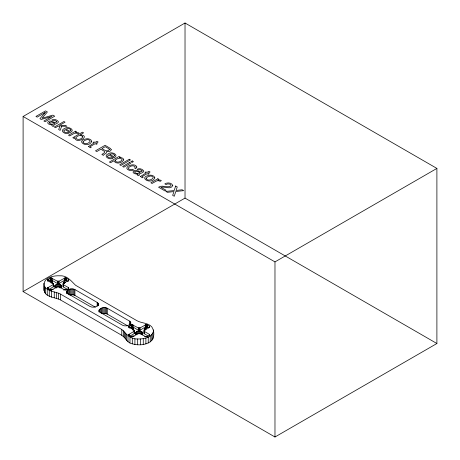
<?xml version="1.0" encoding="UTF-8"?>
<svg xmlns="http://www.w3.org/2000/svg" width="460" height="460" viewBox="0 0 460 460"><rect width="100%" height="100%" fill="white"/><g stroke="black" fill="none" stroke-linecap="round" stroke-linejoin="round"><path stroke-width="0.69" d="M67.764 289.524L63.146 286.862L63.146 283.504L68.563 280.335L68.339 279.341L66.016 278.041L64.929 277.961L59.104 281.169L57.339 281.169L51.135 277.932L48.099 279.341L47.731 280.14L53.291 283.504L53.291 286.862L48.679 289.524M53.216 286.183L53.291 285.844M63.221 284.182L63.146 284.521L68.563 287.69L68.563 288.518L66.016 289.99L64.929 290.07L59.104 286.862L57.339 286.862L51.508 290.07L50.422 289.99L47.874 288.518L47.874 287.69L53.291 284.521L53.216 284.182M63.146 286.862L63.146 283.504M148.131 335.926L144.101 333.598L144.101 330.24L149.517 327.072L149.287 326.077L146.964 324.777L145.883 324.697L140.053 327.905L138.287 327.905L132.083 324.668L129.047 326.077L128.679 326.876L134.239 330.24L134.239 333.598L130.203 335.926M134.171 332.919L134.239 332.58M144.17 330.918L144.101 331.257L149.517 334.426L149.517 335.254L146.964 336.726L145.883 336.806L140.053 333.598L138.287 333.598L132.457 336.806L131.37 336.726L128.823 335.254L128.823 334.426L134.239 331.257L134.171 330.918M144.101 333.598L144.101 330.24M60.749 287.81C65.268 283.279 51.169 283.279 55.689 287.81M66.573 293.198C66.067 289.104 72.059 287.925 74.917 289.564L97.175 302.416L98.285 303.525L98.434 305.469M98.434 304.169C97.324 307.245 92.776 307.93 90.091 306.504L67.833 293.652L66.573 291.899M98.952 311.891C98.446 307.797 104.437 306.619 107.295 308.257L129.553 321.109L130.669 322.224L130.812 324.162M130.812 322.862C129.708 325.939 125.154 326.623 122.475 325.203L100.211 312.346L98.952 310.598M135.591 334.489C134.423 329.82 143.911 329.82 142.744 334.489M142.744 333.086L141.697 334.546M43.987 290.72C43.182 285.729 43.596 279.548 49.151 277.621C52.451 276.138 56.108 275.632 59.708 275.799C66.982 275.252 71.081 280.968 75.607 285.292L136.959 320.712C141.634 323.386 147.827 322.627 151.725 326.79C154.663 331.016 154.865 338.623 150.236 341.832C144.98 345.201 138.207 345.535 132.307 343.844C127.178 343.068 125.689 337.761 121.779 335.317L60.427 299.897C54.797 297.074 42.492 297.091 44.332 288.017M43.97 283.245C44.114 291.738 54.838 291.082 60.427 294.055L121.779 329.475C126.304 333.793 130.41 339.509 137.678 338.968C143.451 339.158 151.438 337.858 153.416 331.522M50.008 282.193C50.657 280.721 54.188 282.118 52.106 283.124L52.106 281.692M65.78 282.285C64.676 280.893 61.657 282.963 64.17 283.498M63.664 290.082L65.05 289.466L66.43 290.082M144.618 336.818L146.366 336.231L147.43 337.03M53.136 289.587C52.457 288.811 49.962 289.127 50.657 290.415M131.1 328.733C132.204 327.336 135.223 329.406 132.71 329.941M144.779 328.722L144.06 329.435L144.779 330.153L144.779 328.722L145.86 328.635L146.872 329.222M23.103 116.483L185.023 23L436.897 168.417L436.897 343.516L274.976 437L23.103 291.582L23.103 116.483L274.976 261.901L436.897 168.417M23.103 291.582L185.023 198.099L436.897 343.516M48.605 281.388C51.48 278.478 54.763 282.267 57.339 283.504L59.104 283.504C61.674 282.267 64.958 278.478 67.833 281.388M129.553 328.124C132.428 325.214 135.712 329.003 138.287 330.24L140.053 330.24C142.629 329.003 145.912 325.214 148.781 328.124M95.323 307.188L74.917 295.406L72.99 294.762L69.73 295.015L69.73 289.173M127.702 325.881L107.295 314.099L105.369 313.461L102.114 313.709L102.114 307.866M136.637 334.546L135.591 333.086M134.084 336.323C133.383 335.662 131.353 335.719 131.462 336.95M144.101 332.58L144.17 332.919M63.146 285.844L63.221 286.183M274.976 261.901L274.976 437M185.023 23L185.023 198.099M153.398 329.889L153.398 331.188M152.875 333.12L152.875 338.962M151.8 334.627L151.8 340.469M150.236 335.99L150.236 341.832M149.655 334.627L149.655 335.794M149.517 326.249L149.517 327.416M149.517 334.426L149.517 335.593M149.287 326.077L149.287 327.244M149.287 334.253L149.287 335.426M148.241 337.14L148.241 342.982M147.263 324.909L147.263 327.244M146.964 324.777L146.964 327.112M146.619 324.697L146.619 327.031M146.251 324.668L146.251 327.002M145.883 324.697L145.883 327.031M145.889 338.042L145.889 343.884M145.538 324.777L145.538 327.112M145.492 328.612L145.492 330.01M145.239 324.909L145.239 327.244M145.124 328.635L145.124 330.038M144.48 328.854L144.48 330.251M143.273 338.663L143.273 344.505M142.623 332.551L142.623 333.954M142.266 332.057L142.266 334.857M141.697 331.625L141.697 334.431M140.955 331.298L140.955 334.104M140.501 338.974L140.501 344.816M140.093 331.091L140.093 333.897M140.053 327.905L140.053 330.24M139.466 327.865L139.466 330.199M139.167 331.022L139.167 333.828M138.874 327.865L138.874 330.199M138.287 327.905L138.287 330.24M138.241 331.091L138.241 333.897M137.678 338.968L137.678 344.81M137.379 331.298L137.379 334.104M136.637 331.625L136.637 334.431M136.068 332.057L136.068 334.857M135.712 332.551L135.712 333.954M134.912 338.641L134.912 344.482M134.239 330.24L134.239 333.598M133.578 328.733L133.578 330.13M133.348 328.561L133.348 329.964M133.095 324.909L133.095 327.244M133.055 328.428L133.055 329.832M132.802 324.777L132.802 327.112M132.71 328.348L132.71 329.745M132.457 324.697L132.457 327.031M132.336 328.319L132.336 329.722M132.307 338.002L132.307 343.844M132.083 324.668L132.083 327.002M131.715 324.697L131.715 327.031M131.37 324.777L131.37 327.112M131.071 324.909L131.071 327.244M130.669 322.224L130.669 324.168M130.237 321.626L130.237 324.219M129.979 337.082L129.979 342.924M129.553 321.109L129.553 325.007M129.047 326.077L129.047 327.83M129.047 334.253L129.047 336.007M128.823 326.249L128.823 327.416M128.823 334.426L128.823 335.593M128.679 334.627L128.679 335.794M128.001 335.915L128.001 341.757M126.46 334.546L126.46 340.388M125.413 333.034L125.413 338.876M124.556 331.735L124.556 337.577M123.337 330.539L123.337 336.381M121.779 329.475L121.779 335.317M107.295 308.257L107.295 314.099M106.404 307.866L106.404 313.709M105.369 307.619L105.369 313.461M104.259 307.533L104.259 313.375M103.149 307.619L103.149 313.461M101.223 308.257L101.223 313.45M100.211 308.844L100.211 312.737M99.527 309.356L99.527 311.955M99.101 309.954L99.101 311.903M98.285 303.525L98.285 305.474M97.859 302.927L97.859 305.526M97.175 302.416L97.175 306.314M74.917 289.564L74.917 295.406M74.025 289.173L74.025 295.015M72.99 288.92L72.99 294.762M71.881 288.84L71.881 294.682M70.765 288.92L70.765 294.762M68.845 289.564L68.845 294.756M68.707 279.709L68.758 281.094M68.707 287.891L68.758 289.271M68.563 279.513L68.563 280.68M68.563 287.69L68.563 288.857M68.339 279.341L68.339 281.094M68.339 287.517L68.339 289.271M67.833 290.151L67.833 293.394M67.148 290.662L67.148 293.905M66.723 291.26L66.723 293.21M66.315 278.173L66.315 280.508M66.016 278.041L66.016 280.376M65.671 277.961L65.671 280.295M65.303 277.932L65.303 280.267M64.929 277.961L64.929 280.295M64.584 278.041L64.584 280.376M64.544 281.877L64.544 283.274M64.291 278.173L64.291 280.508M64.17 281.899L64.17 283.302M63.825 281.986L63.825 283.389M63.532 282.118L63.532 283.515M63.302 282.285L63.302 283.688M61.674 285.815L61.674 287.218M61.318 285.321L61.318 287.419M60.749 284.889L60.749 287.695M60.427 294.055L60.427 299.897M60.007 284.562L60.007 288.069M59.104 281.169L59.104 283.504M59.144 284.355L59.144 287.161M58.587 293.158L58.587 299M58.512 281.129L58.512 283.464M58.219 284.286L58.219 287.092M57.925 281.129L57.925 283.464M57.339 281.169L57.339 283.504M57.293 284.355L57.293 287.161M56.511 292.451L56.511 298.293M56.43 284.562L56.43 288.069M55.689 284.889L55.689 287.695M55.119 285.321L55.119 287.419M54.763 285.815L54.763 287.218M54.263 291.956L54.263 297.798M53.291 283.504L53.291 286.862M52.63 281.997L52.63 283.394M52.4 281.825L52.4 283.228M52.147 278.173L52.147 280.508M51.853 278.041L51.853 280.376M51.761 281.612L51.761 283.009M51.641 291.352L51.641 297.195M51.526 289.202L51.526 290.605M51.508 277.961L51.508 280.295M51.388 281.583L51.388 282.986M51.181 289.288L51.181 290.691M51.135 277.932L51.135 280.267M51.02 281.612L51.02 283.009M50.882 289.42L50.882 290.818M50.767 277.961L50.767 280.295M50.422 278.041L50.422 280.376M50.123 278.173L50.123 280.508M49.272 290.461L49.272 296.303M48.099 279.341L48.099 281.094M48.099 287.517L48.099 289.271M47.874 279.513L47.874 280.68M47.874 287.69L47.874 288.857M47.731 279.709L47.731 280.882M47.731 287.891L47.731 289.058M47.679 279.927L47.679 281.094M47.679 288.104L47.679 289.271M47.254 289.323L47.254 295.165M45.661 287.971L45.661 293.813M44.557 286.471L44.557 292.313M136.838 167.037L135.752 168.693L134.613 168.032L135.211 167.141L135.044 166.675C133.084 164.887 129.743 166.083 128.357 168.015A2.035 1.173 0 0 0 128.633 168.952L130.634 169.648L132.451 169.28L133.59 169.941L132.043 170.436A3.387 1.955 0 0 1 129.881 170.47C120.79 167.837 134.74 161.494 136.838 167.037M88.613 146.47L90.309 147.804L91.235 147.269L90.419 146.74L90.66 146.314L95.22 143.687L96.335 144.331L97.29 143.773L96.174 143.129L98.124 142.008L96.939 141.323L94.99 142.445L94.047 141.898L93.087 142.456L94.03 143.002L88.613 146.47M140.553 176.456L142.255 177.796L143.181 177.261L142.364 176.732L142.606 176.306L147.165 173.673L148.275 174.317L149.236 173.765L148.12 173.121L150.069 171.994L148.885 171.31L146.935 172.437L145.987 171.89L145.032 172.442L145.975 172.989L140.553 176.456M63.831 130.887C64.043 132.641 66.608 132.831 67.976 132.382L69.126 133.049C65.573 135.096 58.564 130.732 64.877 128.323C67.913 125.827 76.015 129.875 70.15 132.572L65.038 129.616L63.831 130.887M107.617 156.17C107.824 157.918 110.388 158.108 111.757 157.659L112.913 158.326C109.353 160.373 102.344 156.009 108.658 153.6C111.694 151.104 119.795 155.152 113.936 157.849L108.819 154.893L107.617 156.17M56.775 121.647L56.741 122.032C54.165 123.901 50.818 119.14 48.07 121.796C46.408 123.993 50.692 125.016 52.262 124.769L51.819 125.264L52.273 126.017L53.199 126.419L54.061 125.913C51.537 124.735 58.27 123.826 58.437 121.998L58.374 121.653C57 119.68 53.992 118.743 51.836 119.991L52.929 120.623L54.912 120.399L56.775 121.647M142.117 170.913L142.082 171.304C139.506 173.173 136.16 168.406 133.411 171.068C131.744 173.265 136.034 174.288 137.603 174.041L137.16 174.53L137.615 175.289L138.54 175.685L139.403 175.185C136.879 174.006 143.612 173.098 143.779 171.269L143.715 170.924C142.341 168.952 139.334 168.015 137.178 169.263L138.27 169.895L140.254 169.671L142.117 170.913M83.064 141.893L83.024 142.243C84.502 144.877 89.044 143.554 90.166 141.237L89.792 140.467L88.74 139.846A2.26 1.305 0 0 0 86.905 139.679L84.439 140.536L83.064 141.893M146.148 178.313L146.102 178.658C147.579 181.297 152.122 179.975 153.243 177.652L152.875 176.881L151.817 176.266A2.26 1.305 0 0 0 149.983 176.094L147.516 176.956L146.148 178.313M111.222 149.621L110.762 150.661L109.215 151.547L106.45 151.691L106.427 152.933L103.845 154.692L103.46 155.399L101.867 154.48L104.662 152.507L104.851 151.662L100.912 149.184L96.801 151.553L95.507 150.805L105.081 145.279L110.434 148.459L111.222 149.621M82.754 136.85C81.851 139.184 77.596 140.547 75.923 138.224L75.9 137.799C77.067 135.619 81.345 134.366 82.754 136.85M74.807 137.827C76.09 144.911 91.638 135.55 80.109 134.832L83.582 132.825L82.443 132.169L72.829 137.718L73.916 138.339L74.807 137.827M91.73 141.369C88.504 149.195 73.945 140.743 86.905 138.753A4.077 2.352 0 0 1 89.568 139.161L90.942 139.938L91.73 141.369M154.807 177.79C151.587 185.616 137.023 177.157 149.983 175.168A4.077 2.352 0 0 1 152.645 175.576L154.019 176.358L154.807 177.79M49.346 122.538L49.277 122.895C50.473 124.62 53.297 124.487 54.832 123.222L51.227 121.969L49.346 122.538M134.688 171.81L134.619 172.166C135.815 173.892 138.638 173.759 140.173 172.494L136.568 171.241L134.688 171.81M70.857 130.065L69.88 131.336L65.998 129.099C67.471 128.34 70.161 128.219 70.857 130.065M114.638 155.342L113.66 156.613L109.785 154.376C111.251 153.617 113.942 153.496 114.638 155.342M109.399 149.546C107.818 152.501 103.782 149.822 101.993 148.557L105.265 146.671L108.98 148.873L109.399 149.546M172.782 185.604C170.562 190.06 164.634 186.122 160.983 187.329L166.083 190.273L164.973 190.911L158.562 187.214C162.357 184.425 167.198 188.41 170.85 185.932L170.833 184.862L169.608 184.08L167.641 183.931L166.008 184.558L164.818 183.868C167.204 182.309 171.833 182.551 172.782 185.604M123.728 159.896C122.228 163.099 116.524 164.392 114.149 161.443L114.126 160.649L110.561 162.714L109.382 162.035L119.117 156.411L120.261 157.073L119.335 157.607C120.963 157.458 123.59 157.878 123.728 159.896M175.639 186.012L174.185 190.561L165.847 191.417L167.411 192.32L174.001 191.578L172.644 195.345L174.254 196.27L175.795 191.492L183.678 190.653L182.131 189.761L176.042 190.474L177.261 186.95L175.639 186.012M61.686 126.235L60.139 130.387L58.639 129.524L59.984 126.23L58.098 126.184L55.476 127.696L54.349 127.046L63.928 121.515L65.055 122.17L59.495 125.379L65.469 125.402L66.97 126.27L61.686 126.235M115.408 160.137L115.241 160.977C116.955 163.185 120.819 161.926 122.072 159.827L122.061 159.401C120.445 157.188 116.978 158.47 115.408 160.137M45.235 112.459L39.911 118.709L41.193 119.45L52.003 116.363L43.901 121.014L45.132 121.722L54.711 116.196L52.871 115.132L42.044 118.231L47.386 111.97L45.529 110.894L35.955 116.426L37.191 117.139L45.235 112.459M75.492 131.192L68.511 135.223L69.684 135.895L74.52 133.245L76.498 133.181L77.774 133.791L79.011 133.078L77.884 132.537L75.4 132.532L76.607 131.83L75.492 131.192M129.294 159.258L119.715 164.783L120.894 165.462L130.468 159.93L129.294 159.258M129.599 162.466L122.653 166.48L123.843 167.17L130.795 163.156L129.599 162.466M132.227 160.948L130.899 161.719L132.089 162.403L133.423 161.638L132.227 160.948M157.866 178.75L150.886 182.781L152.059 183.454L156.894 180.803L158.873 180.74L160.149 181.355L161.385 180.636L160.258 180.096L157.774 180.09L158.982 179.394L157.866 178.75"/></g></svg>
